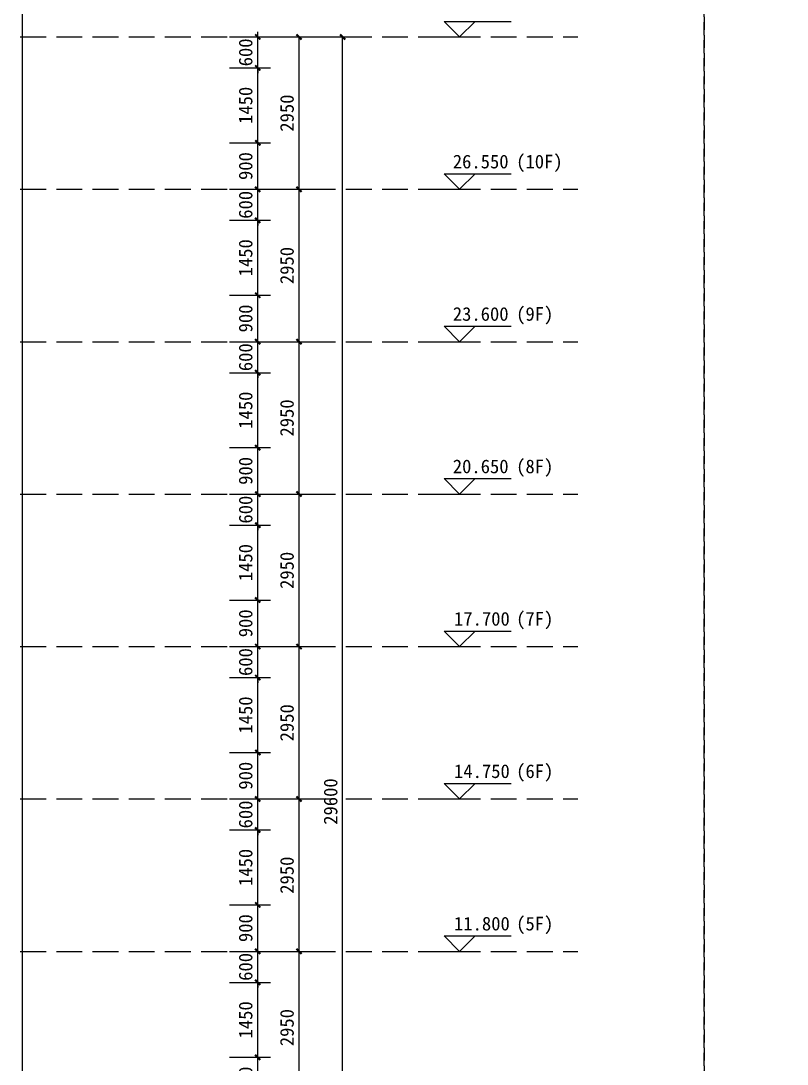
# Model space of a CAD drawing. Extents: x 646072 to 1012572, y -46617 to 16093.
# Drawn here: x 860642 to 875464, y -25934 to -5742 of the extents above; entities that cross this region are included whole.
import ezdxf

# ---------------------------------------------------------------- set-up
doc = ezdxf.new("R2010")
doc.units = 0
doc.header["$LTSCALE"] = 1000
doc.header["$MEASUREMENT"] = 0
for name, pattern in [('3#楼-HZS$0$3#楼-HZS$0$__DASH', [0.35, 0.25, -0.1]), ('3#楼-HZS$0$DOTE', [2.42, 2, -0.2, 0.02, -0.2]), ('DASH', [0.35, 0.25, -0.1])]:
    doc.linetypes.add(name, pattern=pattern)
doc.layers.get('Defpoints').update_dxf_attribs({"color": 4, "linetype": 'DASH'})
for name, color, linetype in [('3#楼-HZS$0$3#楼-HZS$0$DIM_ELEV', 3, 'Continuous'), ('3#楼-HZS$0$3#楼-HZS$0$DOTE', 1, '3#楼-HZS$0$DOTE'), ('3#楼-HZS$0$3#楼-HZS$0$PUB_DIM', 3, 'Continuous'), ('3#楼-HZS$0$3#楼-HZS$0$PUB_TEXT', 7, 'Continuous')]:
    doc.layers.add(name, color=color, linetype=linetype)
doc.styles.add('3#楼-HZS$0$3#楼-HZS$0$_TCH_DIM', font='')
doc.styles.add('3#楼-HZS$0$3#楼-HZS$0$_TCH_DIM_T3', font='')
doc.styles.get('3#楼-HZS$0$3#楼-HZS$0$_TCH_DIM').set_extended_font_data('SimSun')
doc.styles.get('3#楼-HZS$0$3#楼-HZS$0$_TCH_DIM_T3').set_extended_font_data('SimSun')
doc.dimstyles.new('3#楼-HZS$0$3#楼-HZS$0$_TCH_ARCH&&100', dxfattribs={"dimtxt": 264.345992, "dimasz": 100, "dimexe": 250, "dimexo": 300, "dimgap": 100, "dimtad": 1, "dimdec": 0, "dimzin": 0, "dimdsep": 46, "dimtxsty": '3#楼-HZS$0$3#楼-HZS$0$_TCH_DIM_T3', "dimblk": '3#楼-HZS$0$3#楼-HZS$0$_ArchTick', "dimcen": 0.09, "dimclrt": 7, "dimazin": 2, "dimtfac": 1, "dimtdec": 0, "dimtix": 1, "dimtmove": 2, "dimatfit": 3, "dimfxl": 100, "dimtolj": 1, "dimtzin": 0, "dimarcsym": 0})

# ---------------------------------------------------------------- blocks, each defined once
blk = doc.blocks.new('3#楼-HZS$0$3#楼-HZS$0$_ArchTick')
at = {"color": 0, "linetype": 'ByBlock', "const_width": 0.4}
blk.add_lwpolyline([(-0.5, -0.5), (0.5, 0.5)], dxfattribs=at)
blk = doc.blocks.new('*D591')
at = {"layer": '3#楼-HZS$0$3#楼-HZS$0$PUB_DIM', "color": 0, "lineweight": -2, "transparency": 16777216}
for p, q in [((865479, -6052), (866272, -6052)), ((866022, -9002), (866022, -6052)), ((865479, -9002), (866272, -9002))]:
    blk.add_line(p, q, dxfattribs=at)
at = {"layer": 'Defpoints', "color": 0, "transparency": 16777216}
for p in [(865179, -6052), (866022, -6052), (865179, -9002)]:
    blk.add_point(p, dxfattribs=at)
at = {"layer": '3#楼-HZS$0$3#楼-HZS$0$PUB_DIM', "color": 0, "lineweight": -2, "transparency": 16777216, "xscale": 100, "yscale": 100, "zscale": 100}
for p, rotation in [((866022, -6052), 90), ((866022, -9002), 270)]:
    blk.add_blockref('3#楼-HZS$0$3#楼-HZS$0$_ArchTick', p, dxfattribs=dict(at, rotation=rotation))
at = {"layer": '3#楼-HZS$0$3#楼-HZS$0$PUB_DIM', "color": 7, "transparency": 16777216, "insert": (865790, -7527), "char_height": 264.3, "attachment_point": 5, "rotation": 90, "style": '3#楼-HZS$0$3#楼-HZS$0$_TCH_DIM_T3'}
blk.add_mtext('\\A1;2950', dxfattribs=at)
blk = doc.blocks.new('*D592')
at = {"layer": '3#楼-HZS$0$3#楼-HZS$0$PUB_DIM', "color": 0, "lineweight": -2, "transparency": 16777216}
for p, q in [((865479, -9002), (866272, -9002)), ((866022, -11952), (866022, -9002)), ((865479, -11952), (866272, -11952))]:
    blk.add_line(p, q, dxfattribs=at)
at = {"layer": 'Defpoints', "color": 0, "transparency": 16777216}
for p in [(865179, -9002), (866022, -9002), (865179, -11952)]:
    blk.add_point(p, dxfattribs=at)
at = {"layer": '3#楼-HZS$0$3#楼-HZS$0$PUB_DIM', "color": 0, "lineweight": -2, "transparency": 16777216, "xscale": 100, "yscale": 100, "zscale": 100}
for p, rotation in [((866022, -9002), 90), ((866022, -11952), 270)]:
    blk.add_blockref('3#楼-HZS$0$3#楼-HZS$0$_ArchTick', p, dxfattribs=dict(at, rotation=rotation))
at = {"layer": '3#楼-HZS$0$3#楼-HZS$0$PUB_DIM', "color": 7, "transparency": 16777216, "insert": (865790, -10477), "char_height": 264.3, "attachment_point": 5, "rotation": 90, "style": '3#楼-HZS$0$3#楼-HZS$0$_TCH_DIM_T3'}
blk.add_mtext('\\A1;2950', dxfattribs=at)
blk = doc.blocks.new('*D593')
at = {"layer": '3#楼-HZS$0$3#楼-HZS$0$PUB_DIM', "color": 0, "lineweight": -2, "transparency": 16777216}
for p, q in [((865479, -11952), (866272, -11952)), ((866022, -14902), (866022, -11952)), ((865479, -14902), (866272, -14902))]:
    blk.add_line(p, q, dxfattribs=at)
at = {"layer": 'Defpoints', "color": 0, "transparency": 16777216}
for p in [(865179, -11952), (866022, -11952), (865179, -14902)]:
    blk.add_point(p, dxfattribs=at)
at = {"layer": '3#楼-HZS$0$3#楼-HZS$0$PUB_DIM', "color": 0, "lineweight": -2, "transparency": 16777216, "xscale": 100, "yscale": 100, "zscale": 100}
for p, rotation in [((866022, -11952), 90), ((866022, -14902), 270)]:
    blk.add_blockref('3#楼-HZS$0$3#楼-HZS$0$_ArchTick', p, dxfattribs=dict(at, rotation=rotation))
at = {"layer": '3#楼-HZS$0$3#楼-HZS$0$PUB_DIM', "color": 7, "transparency": 16777216, "insert": (865790, -13427), "char_height": 264.3, "attachment_point": 5, "rotation": 90, "style": '3#楼-HZS$0$3#楼-HZS$0$_TCH_DIM_T3'}
blk.add_mtext('\\A1;2950', dxfattribs=at)
blk = doc.blocks.new('*D594')
at = {"layer": '3#楼-HZS$0$3#楼-HZS$0$PUB_DIM', "color": 0, "lineweight": -2, "transparency": 16777216}
for p, q in [((865479, -14902), (866272, -14902)), ((866022, -17852), (866022, -14902)), ((865479, -17852), (866272, -17852))]:
    blk.add_line(p, q, dxfattribs=at)
at = {"layer": 'Defpoints', "color": 0, "transparency": 16777216}
for p in [(865179, -14902), (866022, -14902), (865179, -17852)]:
    blk.add_point(p, dxfattribs=at)
at = {"layer": '3#楼-HZS$0$3#楼-HZS$0$PUB_DIM', "color": 0, "lineweight": -2, "transparency": 16777216, "xscale": 100, "yscale": 100, "zscale": 100}
for p, rotation in [((866022, -14902), 90), ((866022, -17852), 270)]:
    blk.add_blockref('3#楼-HZS$0$3#楼-HZS$0$_ArchTick', p, dxfattribs=dict(at, rotation=rotation))
at = {"layer": '3#楼-HZS$0$3#楼-HZS$0$PUB_DIM', "color": 7, "transparency": 16777216, "insert": (865790, -16377), "char_height": 264.3, "attachment_point": 5, "rotation": 90, "style": '3#楼-HZS$0$3#楼-HZS$0$_TCH_DIM_T3'}
blk.add_mtext('\\A1;2950', dxfattribs=at)
blk = doc.blocks.new('*D595')
at = {"layer": '3#楼-HZS$0$3#楼-HZS$0$PUB_DIM', "color": 0, "lineweight": -2, "transparency": 16777216}
for p, q in [((865479, -17852), (866272, -17852)), ((866022, -20802), (866022, -17852)), ((865479, -20802), (866272, -20802))]:
    blk.add_line(p, q, dxfattribs=at)
at = {"layer": 'Defpoints', "color": 0, "transparency": 16777216}
for p in [(865179, -17852), (866022, -17852), (865179, -20802)]:
    blk.add_point(p, dxfattribs=at)
at = {"layer": '3#楼-HZS$0$3#楼-HZS$0$PUB_DIM', "color": 0, "lineweight": -2, "transparency": 16777216, "xscale": 100, "yscale": 100, "zscale": 100}
for p, rotation in [((866022, -17852), 90), ((866022, -20802), 270)]:
    blk.add_blockref('3#楼-HZS$0$3#楼-HZS$0$_ArchTick', p, dxfattribs=dict(at, rotation=rotation))
at = {"layer": '3#楼-HZS$0$3#楼-HZS$0$PUB_DIM', "color": 7, "transparency": 16777216, "insert": (865790, -19327), "char_height": 264.3, "attachment_point": 5, "rotation": 90, "style": '3#楼-HZS$0$3#楼-HZS$0$_TCH_DIM_T3'}
blk.add_mtext('\\A1;2950', dxfattribs=at)
blk = doc.blocks.new('*D596')
at = {"layer": '3#楼-HZS$0$3#楼-HZS$0$PUB_DIM', "color": 0, "lineweight": -2, "transparency": 16777216}
for p, q in [((865479, -20802), (866272, -20802)), ((866022, -23752), (866022, -20802)), ((865479, -23752), (866272, -23752))]:
    blk.add_line(p, q, dxfattribs=at)
at = {"layer": 'Defpoints', "color": 0, "transparency": 16777216}
for p in [(865179, -20802), (866022, -20802), (865179, -23752)]:
    blk.add_point(p, dxfattribs=at)
at = {"layer": '3#楼-HZS$0$3#楼-HZS$0$PUB_DIM', "color": 0, "lineweight": -2, "transparency": 16777216, "xscale": 100, "yscale": 100, "zscale": 100}
for p, rotation in [((866022, -20802), 90), ((866022, -23752), 270)]:
    blk.add_blockref('3#楼-HZS$0$3#楼-HZS$0$_ArchTick', p, dxfattribs=dict(at, rotation=rotation))
at = {"layer": '3#楼-HZS$0$3#楼-HZS$0$PUB_DIM', "color": 7, "transparency": 16777216, "insert": (865790, -22277), "char_height": 264.3, "attachment_point": 5, "rotation": 90, "style": '3#楼-HZS$0$3#楼-HZS$0$_TCH_DIM_T3'}
blk.add_mtext('\\A1;2950', dxfattribs=at)
blk = doc.blocks.new('*D597')
at = {"layer": '3#楼-HZS$0$3#楼-HZS$0$PUB_DIM', "color": 0, "lineweight": -2, "transparency": 16777216}
for p, q in [((865479, -23752), (866272, -23752)), ((866022, -26702), (866022, -23752)), ((865479, -26702), (866272, -26702))]:
    blk.add_line(p, q, dxfattribs=at)
at = {"layer": 'Defpoints', "color": 0, "transparency": 16777216}
for p in [(865179, -23752), (866022, -23752), (865179, -26702)]:
    blk.add_point(p, dxfattribs=at)
at = {"layer": '3#楼-HZS$0$3#楼-HZS$0$PUB_DIM', "color": 0, "lineweight": -2, "transparency": 16777216, "xscale": 100, "yscale": 100, "zscale": 100}
for p, rotation in [((866022, -23752), 90), ((866022, -26702), 270)]:
    blk.add_blockref('3#楼-HZS$0$3#楼-HZS$0$_ArchTick', p, dxfattribs=dict(at, rotation=rotation))
at = {"layer": '3#楼-HZS$0$3#楼-HZS$0$PUB_DIM', "color": 7, "transparency": 16777216, "insert": (865790, -25227), "char_height": 264.3, "attachment_point": 5, "rotation": 90, "style": '3#楼-HZS$0$3#楼-HZS$0$_TCH_DIM_T3'}
blk.add_mtext('\\A1;2950', dxfattribs=at)
blk = doc.blocks.new('*D603')
at = {"layer": '3#楼-HZS$0$3#楼-HZS$0$PUB_DIM', "color": 0, "lineweight": -2, "transparency": 16777216}
for p, q in [((866322, -6052), (867116, -6052)), ((866866, -35652), (866866, -6052)), ((866322, -35652), (867116, -35652))]:
    blk.add_line(p, q, dxfattribs=at)
at = {"layer": 'Defpoints', "color": 0, "transparency": 16777216}
for p in [(866022, -6052), (866866, -6052), (866022, -35652)]:
    blk.add_point(p, dxfattribs=at)
at = {"layer": '3#楼-HZS$0$3#楼-HZS$0$PUB_DIM', "color": 0, "lineweight": -2, "transparency": 16777216, "xscale": 100, "yscale": 100, "zscale": 100}
for p, rotation in [((866866, -6052), 90), ((866866, -35652), 270)]:
    blk.add_blockref('3#楼-HZS$0$3#楼-HZS$0$_ArchTick', p, dxfattribs=dict(at, rotation=rotation))
at = {"layer": '3#楼-HZS$0$3#楼-HZS$0$PUB_DIM', "color": 7, "transparency": 16777216, "insert": (866634, -20852), "char_height": 264.3, "attachment_point": 5, "rotation": 90, "style": '3#楼-HZS$0$3#楼-HZS$0$_TCH_DIM_T3'}
blk.add_mtext('\\A1;29600', dxfattribs=at)
blk = doc.blocks.new('*D646')
at = {"layer": '3#楼-HZS$0$3#楼-HZS$0$PUB_DIM', "color": 0, "lineweight": -2, "transparency": 16777216}
for p, q in [((864679, -6052), (865473, -6052)), ((865223, -6052), (865223, -5952)), ((865223, -6652), (865223, -6052)), ((864679, -6652), (865473, -6652)), ((865223, -6652), (865223, -6752))]:
    blk.add_line(p, q, dxfattribs=at)
at = {"layer": 'Defpoints', "color": 0, "transparency": 16777216}
for p in [(864379, -6052), (865223, -6052), (864379, -6652)]:
    blk.add_point(p, dxfattribs=at)
at = {"layer": '3#楼-HZS$0$3#楼-HZS$0$PUB_DIM', "color": 0, "lineweight": -2, "transparency": 16777216, "xscale": 100, "yscale": 100, "zscale": 100}
for p, rotation in [((865223, -6052), 270), ((865223, -6652), 90)]:
    blk.add_blockref('3#楼-HZS$0$3#楼-HZS$0$_ArchTick', p, dxfattribs=dict(at, rotation=rotation))
at = {"layer": '3#楼-HZS$0$3#楼-HZS$0$PUB_DIM', "color": 7, "transparency": 16777216, "insert": (864990, -6352), "char_height": 264.3, "attachment_point": 5, "rotation": 90, "style": '3#楼-HZS$0$3#楼-HZS$0$_TCH_DIM_T3'}
blk.add_mtext('\\A1;600', dxfattribs=at)
blk = doc.blocks.new('*D647')
at = {"layer": '3#楼-HZS$0$3#楼-HZS$0$PUB_DIM', "color": 0, "lineweight": -2, "transparency": 16777216}
for p, q in [((864679, -6652), (865473, -6652)), ((865223, -8102), (865223, -6652)), ((864679, -8102), (865473, -8102))]:
    blk.add_line(p, q, dxfattribs=at)
at = {"layer": 'Defpoints', "color": 0, "transparency": 16777216}
for p in [(864379, -6652), (865223, -6652), (864379, -8102)]:
    blk.add_point(p, dxfattribs=at)
at = {"layer": '3#楼-HZS$0$3#楼-HZS$0$PUB_DIM', "color": 0, "lineweight": -2, "transparency": 16777216, "xscale": 100, "yscale": 100, "zscale": 100}
for p, rotation in [((865223, -6652), 90), ((865223, -8102), 270)]:
    blk.add_blockref('3#楼-HZS$0$3#楼-HZS$0$_ArchTick', p, dxfattribs=dict(at, rotation=rotation))
at = {"layer": '3#楼-HZS$0$3#楼-HZS$0$PUB_DIM', "color": 7, "transparency": 16777216, "insert": (864990, -7377), "char_height": 264.3, "attachment_point": 5, "rotation": 90, "style": '3#楼-HZS$0$3#楼-HZS$0$_TCH_DIM_T3'}
blk.add_mtext('\\A1;1450', dxfattribs=at)
blk = doc.blocks.new('*D648')
at = {"layer": '3#楼-HZS$0$3#楼-HZS$0$PUB_DIM', "color": 0, "lineweight": -2, "transparency": 16777216}
for p, q in [((864679, -8102), (865473, -8102)), ((865223, -9002), (865223, -8102)), ((864679, -9002), (865473, -9002))]:
    blk.add_line(p, q, dxfattribs=at)
at = {"layer": 'Defpoints', "color": 0, "transparency": 16777216}
for p in [(864379, -8102), (865223, -8102), (864379, -9002)]:
    blk.add_point(p, dxfattribs=at)
at = {"layer": '3#楼-HZS$0$3#楼-HZS$0$PUB_DIM', "color": 0, "lineweight": -2, "transparency": 16777216, "xscale": 100, "yscale": 100, "zscale": 100}
for p, rotation in [((865223, -8102), 90), ((865223, -9002), 270)]:
    blk.add_blockref('3#楼-HZS$0$3#楼-HZS$0$_ArchTick', p, dxfattribs=dict(at, rotation=rotation))
at = {"layer": '3#楼-HZS$0$3#楼-HZS$0$PUB_DIM', "color": 7, "transparency": 16777216, "insert": (864990, -8552), "char_height": 264.3, "attachment_point": 5, "rotation": 90, "style": '3#楼-HZS$0$3#楼-HZS$0$_TCH_DIM_T3'}
blk.add_mtext('\\A1;900', dxfattribs=at)
blk = doc.blocks.new('*D649')
at = {"layer": '3#楼-HZS$0$3#楼-HZS$0$PUB_DIM', "color": 0, "lineweight": -2, "transparency": 16777216}
for p, q in [((864679, -9002), (865473, -9002)), ((865223, -9002), (865223, -8902)), ((865223, -9602), (865223, -9002)), ((864679, -9602), (865473, -9602)), ((865223, -9602), (865223, -9702))]:
    blk.add_line(p, q, dxfattribs=at)
at = {"layer": 'Defpoints', "color": 0, "transparency": 16777216}
for p in [(864379, -9002), (865223, -9002), (864379, -9602)]:
    blk.add_point(p, dxfattribs=at)
at = {"layer": '3#楼-HZS$0$3#楼-HZS$0$PUB_DIM', "color": 0, "lineweight": -2, "transparency": 16777216, "xscale": 100, "yscale": 100, "zscale": 100}
for p, rotation in [((865223, -9002), 270), ((865223, -9602), 90)]:
    blk.add_blockref('3#楼-HZS$0$3#楼-HZS$0$_ArchTick', p, dxfattribs=dict(at, rotation=rotation))
at = {"layer": '3#楼-HZS$0$3#楼-HZS$0$PUB_DIM', "color": 7, "transparency": 16777216, "insert": (864990, -9302), "char_height": 264.3, "attachment_point": 5, "rotation": 90, "style": '3#楼-HZS$0$3#楼-HZS$0$_TCH_DIM_T3'}
blk.add_mtext('\\A1;600', dxfattribs=at)
blk = doc.blocks.new('*D650')
at = {"layer": '3#楼-HZS$0$3#楼-HZS$0$PUB_DIM', "color": 0, "lineweight": -2, "transparency": 16777216}
for p, q in [((864679, -9602), (865473, -9602)), ((865223, -11052), (865223, -9602)), ((864679, -11052), (865473, -11052))]:
    blk.add_line(p, q, dxfattribs=at)
at = {"layer": 'Defpoints', "color": 0, "transparency": 16777216}
for p in [(864379, -9602), (865223, -9602), (864379, -11052)]:
    blk.add_point(p, dxfattribs=at)
at = {"layer": '3#楼-HZS$0$3#楼-HZS$0$PUB_DIM', "color": 0, "lineweight": -2, "transparency": 16777216, "xscale": 100, "yscale": 100, "zscale": 100}
for p, rotation in [((865223, -9602), 90), ((865223, -11052), 270)]:
    blk.add_blockref('3#楼-HZS$0$3#楼-HZS$0$_ArchTick', p, dxfattribs=dict(at, rotation=rotation))
at = {"layer": '3#楼-HZS$0$3#楼-HZS$0$PUB_DIM', "color": 7, "transparency": 16777216, "insert": (864990, -10327), "char_height": 264.3, "attachment_point": 5, "rotation": 90, "style": '3#楼-HZS$0$3#楼-HZS$0$_TCH_DIM_T3'}
blk.add_mtext('\\A1;1450', dxfattribs=at)
blk = doc.blocks.new('*D651')
at = {"layer": '3#楼-HZS$0$3#楼-HZS$0$PUB_DIM', "color": 0, "lineweight": -2, "transparency": 16777216}
for p, q in [((864679, -11052), (865473, -11052)), ((865223, -11952), (865223, -11052)), ((864679, -11952), (865473, -11952))]:
    blk.add_line(p, q, dxfattribs=at)
at = {"layer": 'Defpoints', "color": 0, "transparency": 16777216}
for p in [(864379, -11052), (865223, -11052), (864379, -11952)]:
    blk.add_point(p, dxfattribs=at)
at = {"layer": '3#楼-HZS$0$3#楼-HZS$0$PUB_DIM', "color": 0, "lineweight": -2, "transparency": 16777216, "xscale": 100, "yscale": 100, "zscale": 100}
for p, rotation in [((865223, -11052), 90), ((865223, -11952), 270)]:
    blk.add_blockref('3#楼-HZS$0$3#楼-HZS$0$_ArchTick', p, dxfattribs=dict(at, rotation=rotation))
at = {"layer": '3#楼-HZS$0$3#楼-HZS$0$PUB_DIM', "color": 7, "transparency": 16777216, "insert": (864990, -11502), "char_height": 264.3, "attachment_point": 5, "rotation": 90, "style": '3#楼-HZS$0$3#楼-HZS$0$_TCH_DIM_T3'}
blk.add_mtext('\\A1;900', dxfattribs=at)
blk = doc.blocks.new('*D652')
at = {"layer": '3#楼-HZS$0$3#楼-HZS$0$PUB_DIM', "color": 0, "lineweight": -2, "transparency": 16777216}
for p, q in [((865223, -11952), (865223, -11852)), ((864679, -11952), (865473, -11952)), ((865223, -12552), (865223, -11952)), ((864679, -12552), (865473, -12552)), ((865223, -12552), (865223, -12652))]:
    blk.add_line(p, q, dxfattribs=at)
at = {"layer": 'Defpoints', "color": 0, "transparency": 16777216}
for p in [(864379, -11952), (865223, -11952), (864379, -12552)]:
    blk.add_point(p, dxfattribs=at)
at = {"layer": '3#楼-HZS$0$3#楼-HZS$0$PUB_DIM', "color": 0, "lineweight": -2, "transparency": 16777216, "xscale": 100, "yscale": 100, "zscale": 100}
for p, rotation in [((865223, -11952), 270), ((865223, -12552), 90)]:
    blk.add_blockref('3#楼-HZS$0$3#楼-HZS$0$_ArchTick', p, dxfattribs=dict(at, rotation=rotation))
at = {"layer": '3#楼-HZS$0$3#楼-HZS$0$PUB_DIM', "color": 7, "transparency": 16777216, "insert": (864990, -12252), "char_height": 264.3, "attachment_point": 5, "rotation": 90, "style": '3#楼-HZS$0$3#楼-HZS$0$_TCH_DIM_T3'}
blk.add_mtext('\\A1;600', dxfattribs=at)
blk = doc.blocks.new('*D653')
at = {"layer": '3#楼-HZS$0$3#楼-HZS$0$PUB_DIM', "color": 0, "lineweight": -2, "transparency": 16777216}
for p, q in [((864679, -12552), (865473, -12552)), ((865223, -14002), (865223, -12552)), ((864679, -14002), (865473, -14002))]:
    blk.add_line(p, q, dxfattribs=at)
at = {"layer": 'Defpoints', "color": 0, "transparency": 16777216}
for p in [(864379, -12552), (865223, -12552), (864379, -14002)]:
    blk.add_point(p, dxfattribs=at)
at = {"layer": '3#楼-HZS$0$3#楼-HZS$0$PUB_DIM', "color": 0, "lineweight": -2, "transparency": 16777216, "xscale": 100, "yscale": 100, "zscale": 100}
for p, rotation in [((865223, -12552), 90), ((865223, -14002), 270)]:
    blk.add_blockref('3#楼-HZS$0$3#楼-HZS$0$_ArchTick', p, dxfattribs=dict(at, rotation=rotation))
at = {"layer": '3#楼-HZS$0$3#楼-HZS$0$PUB_DIM', "color": 7, "transparency": 16777216, "insert": (864990, -13277), "char_height": 264.3, "attachment_point": 5, "rotation": 90, "style": '3#楼-HZS$0$3#楼-HZS$0$_TCH_DIM_T3'}
blk.add_mtext('\\A1;1450', dxfattribs=at)
blk = doc.blocks.new('*D654')
at = {"layer": '3#楼-HZS$0$3#楼-HZS$0$PUB_DIM', "color": 0, "lineweight": -2, "transparency": 16777216}
for p, q in [((864679, -14002), (865473, -14002)), ((865223, -14902), (865223, -14002)), ((864679, -14902), (865473, -14902))]:
    blk.add_line(p, q, dxfattribs=at)
at = {"layer": 'Defpoints', "color": 0, "transparency": 16777216}
for p in [(864379, -14002), (865223, -14002), (864379, -14902)]:
    blk.add_point(p, dxfattribs=at)
at = {"layer": '3#楼-HZS$0$3#楼-HZS$0$PUB_DIM', "color": 0, "lineweight": -2, "transparency": 16777216, "xscale": 100, "yscale": 100, "zscale": 100}
for p, rotation in [((865223, -14002), 90), ((865223, -14902), 270)]:
    blk.add_blockref('3#楼-HZS$0$3#楼-HZS$0$_ArchTick', p, dxfattribs=dict(at, rotation=rotation))
at = {"layer": '3#楼-HZS$0$3#楼-HZS$0$PUB_DIM', "color": 7, "transparency": 16777216, "insert": (864990, -14452), "char_height": 264.3, "attachment_point": 5, "rotation": 90, "style": '3#楼-HZS$0$3#楼-HZS$0$_TCH_DIM_T3'}
blk.add_mtext('\\A1;900', dxfattribs=at)
blk = doc.blocks.new('*D741')
at = {"layer": '3#楼-HZS$0$3#楼-HZS$0$PUB_DIM', "color": 0, "lineweight": -2, "transparency": 16777216}
for p, q in [((864679, -14902), (865473, -14902)), ((865223, -14902), (865223, -14802)), ((865223, -15502), (865223, -14902)), ((864679, -15502), (865473, -15502)), ((865223, -15502), (865223, -15602))]:
    blk.add_line(p, q, dxfattribs=at)
at = {"layer": 'Defpoints', "color": 0, "transparency": 16777216}
for p in [(864379, -14902), (865223, -14902), (864379, -15502)]:
    blk.add_point(p, dxfattribs=at)
at = {"layer": '3#楼-HZS$0$3#楼-HZS$0$PUB_DIM', "color": 0, "lineweight": -2, "transparency": 16777216, "xscale": 100, "yscale": 100, "zscale": 100}
for p, rotation in [((865223, -14902), 270), ((865223, -15502), 90)]:
    blk.add_blockref('3#楼-HZS$0$3#楼-HZS$0$_ArchTick', p, dxfattribs=dict(at, rotation=rotation))
at = {"layer": '3#楼-HZS$0$3#楼-HZS$0$PUB_DIM', "color": 7, "transparency": 16777216, "insert": (864990, -15202), "char_height": 264.3, "attachment_point": 5, "rotation": 90, "style": '3#楼-HZS$0$3#楼-HZS$0$_TCH_DIM_T3'}
blk.add_mtext('\\A1;600', dxfattribs=at)
blk = doc.blocks.new('*D742')
at = {"layer": '3#楼-HZS$0$3#楼-HZS$0$PUB_DIM', "color": 0, "lineweight": -2, "transparency": 16777216}
for p, q in [((864679, -15502), (865473, -15502)), ((865223, -16952), (865223, -15502)), ((864679, -16952), (865473, -16952))]:
    blk.add_line(p, q, dxfattribs=at)
at = {"layer": 'Defpoints', "color": 0, "transparency": 16777216}
for p in [(864379, -15502), (865223, -15502), (864379, -16952)]:
    blk.add_point(p, dxfattribs=at)
at = {"layer": '3#楼-HZS$0$3#楼-HZS$0$PUB_DIM', "color": 0, "lineweight": -2, "transparency": 16777216, "xscale": 100, "yscale": 100, "zscale": 100}
for p, rotation in [((865223, -15502), 90), ((865223, -16952), 270)]:
    blk.add_blockref('3#楼-HZS$0$3#楼-HZS$0$_ArchTick', p, dxfattribs=dict(at, rotation=rotation))
at = {"layer": '3#楼-HZS$0$3#楼-HZS$0$PUB_DIM', "color": 7, "transparency": 16777216, "insert": (864990, -16227), "char_height": 264.3, "attachment_point": 5, "rotation": 90, "style": '3#楼-HZS$0$3#楼-HZS$0$_TCH_DIM_T3'}
blk.add_mtext('\\A1;1450', dxfattribs=at)
blk = doc.blocks.new('*D743')
at = {"layer": '3#楼-HZS$0$3#楼-HZS$0$PUB_DIM', "color": 0, "lineweight": -2, "transparency": 16777216}
for p, q in [((864679, -16952), (865473, -16952)), ((865223, -17852), (865223, -16952)), ((864679, -17852), (865473, -17852))]:
    blk.add_line(p, q, dxfattribs=at)
at = {"layer": 'Defpoints', "color": 0, "transparency": 16777216}
for p in [(864379, -16952), (865223, -16952), (864379, -17852)]:
    blk.add_point(p, dxfattribs=at)
at = {"layer": '3#楼-HZS$0$3#楼-HZS$0$PUB_DIM', "color": 0, "lineweight": -2, "transparency": 16777216, "xscale": 100, "yscale": 100, "zscale": 100}
for p, rotation in [((865223, -16952), 90), ((865223, -17852), 270)]:
    blk.add_blockref('3#楼-HZS$0$3#楼-HZS$0$_ArchTick', p, dxfattribs=dict(at, rotation=rotation))
at = {"layer": '3#楼-HZS$0$3#楼-HZS$0$PUB_DIM', "color": 7, "transparency": 16777216, "insert": (864990, -17402), "char_height": 264.3, "attachment_point": 5, "rotation": 90, "style": '3#楼-HZS$0$3#楼-HZS$0$_TCH_DIM_T3'}
blk.add_mtext('\\A1;900', dxfattribs=at)
blk = doc.blocks.new('*D744')
at = {"layer": '3#楼-HZS$0$3#楼-HZS$0$PUB_DIM', "color": 0, "lineweight": -2, "transparency": 16777216}
for p, q in [((865223, -17852), (865223, -17752)), ((864679, -17852), (865473, -17852)), ((865223, -18452), (865223, -17852)), ((864679, -18452), (865473, -18452)), ((865223, -18452), (865223, -18552))]:
    blk.add_line(p, q, dxfattribs=at)
at = {"layer": 'Defpoints', "color": 0, "transparency": 16777216}
for p in [(864379, -17852), (865223, -17852), (864379, -18452)]:
    blk.add_point(p, dxfattribs=at)
at = {"layer": '3#楼-HZS$0$3#楼-HZS$0$PUB_DIM', "color": 0, "lineweight": -2, "transparency": 16777216, "xscale": 100, "yscale": 100, "zscale": 100}
for p, rotation in [((865223, -17852), 270), ((865223, -18452), 90)]:
    blk.add_blockref('3#楼-HZS$0$3#楼-HZS$0$_ArchTick', p, dxfattribs=dict(at, rotation=rotation))
at = {"layer": '3#楼-HZS$0$3#楼-HZS$0$PUB_DIM', "color": 7, "transparency": 16777216, "insert": (864990, -18152), "char_height": 264.3, "attachment_point": 5, "rotation": 90, "style": '3#楼-HZS$0$3#楼-HZS$0$_TCH_DIM_T3'}
blk.add_mtext('\\A1;600', dxfattribs=at)
blk = doc.blocks.new('*D745')
at = {"layer": '3#楼-HZS$0$3#楼-HZS$0$PUB_DIM', "color": 0, "lineweight": -2, "transparency": 16777216}
for p, q in [((864679, -18452), (865473, -18452)), ((865223, -19902), (865223, -18452)), ((864679, -19902), (865473, -19902))]:
    blk.add_line(p, q, dxfattribs=at)
at = {"layer": 'Defpoints', "color": 0, "transparency": 16777216}
for p in [(864379, -18452), (865223, -18452), (864379, -19902)]:
    blk.add_point(p, dxfattribs=at)
at = {"layer": '3#楼-HZS$0$3#楼-HZS$0$PUB_DIM', "color": 0, "lineweight": -2, "transparency": 16777216, "xscale": 100, "yscale": 100, "zscale": 100}
for p, rotation in [((865223, -18452), 90), ((865223, -19902), 270)]:
    blk.add_blockref('3#楼-HZS$0$3#楼-HZS$0$_ArchTick', p, dxfattribs=dict(at, rotation=rotation))
at = {"layer": '3#楼-HZS$0$3#楼-HZS$0$PUB_DIM', "color": 7, "transparency": 16777216, "insert": (864990, -19177), "char_height": 264.3, "attachment_point": 5, "rotation": 90, "style": '3#楼-HZS$0$3#楼-HZS$0$_TCH_DIM_T3'}
blk.add_mtext('\\A1;1450', dxfattribs=at)
blk = doc.blocks.new('*D746')
at = {"layer": '3#楼-HZS$0$3#楼-HZS$0$PUB_DIM', "color": 0, "lineweight": -2, "transparency": 16777216}
for p, q in [((864679, -19902), (865473, -19902)), ((865223, -20802), (865223, -19902)), ((864679, -20802), (865473, -20802))]:
    blk.add_line(p, q, dxfattribs=at)
at = {"layer": 'Defpoints', "color": 0, "transparency": 16777216}
for p in [(864379, -19902), (865223, -19902), (864379, -20802)]:
    blk.add_point(p, dxfattribs=at)
at = {"layer": '3#楼-HZS$0$3#楼-HZS$0$PUB_DIM', "color": 0, "lineweight": -2, "transparency": 16777216, "xscale": 100, "yscale": 100, "zscale": 100}
for p, rotation in [((865223, -19902), 90), ((865223, -20802), 270)]:
    blk.add_blockref('3#楼-HZS$0$3#楼-HZS$0$_ArchTick', p, dxfattribs=dict(at, rotation=rotation))
at = {"layer": '3#楼-HZS$0$3#楼-HZS$0$PUB_DIM', "color": 7, "transparency": 16777216, "insert": (864990, -20352), "char_height": 264.3, "attachment_point": 5, "rotation": 90, "style": '3#楼-HZS$0$3#楼-HZS$0$_TCH_DIM_T3'}
blk.add_mtext('\\A1;900', dxfattribs=at)
blk = doc.blocks.new('*D747')
at = {"layer": '3#楼-HZS$0$3#楼-HZS$0$PUB_DIM', "color": 0, "lineweight": -2, "transparency": 16777216}
for p, q in [((865223, -20802), (865223, -20702)), ((864679, -20802), (865473, -20802)), ((865223, -21402), (865223, -20802)), ((864679, -21402), (865473, -21402)), ((865223, -21402), (865223, -21502))]:
    blk.add_line(p, q, dxfattribs=at)
at = {"layer": 'Defpoints', "color": 0, "transparency": 16777216}
for p in [(864379, -20802), (865223, -20802), (864379, -21402)]:
    blk.add_point(p, dxfattribs=at)
at = {"layer": '3#楼-HZS$0$3#楼-HZS$0$PUB_DIM', "color": 0, "lineweight": -2, "transparency": 16777216, "xscale": 100, "yscale": 100, "zscale": 100}
for p, rotation in [((865223, -20802), 270), ((865223, -21402), 90)]:
    blk.add_blockref('3#楼-HZS$0$3#楼-HZS$0$_ArchTick', p, dxfattribs=dict(at, rotation=rotation))
at = {"layer": '3#楼-HZS$0$3#楼-HZS$0$PUB_DIM', "color": 7, "transparency": 16777216, "insert": (864990, -21102), "char_height": 264.3, "attachment_point": 5, "rotation": 90, "style": '3#楼-HZS$0$3#楼-HZS$0$_TCH_DIM_T3'}
blk.add_mtext('\\A1;600', dxfattribs=at)
blk = doc.blocks.new('*D748')
at = {"layer": '3#楼-HZS$0$3#楼-HZS$0$PUB_DIM', "color": 0, "lineweight": -2, "transparency": 16777216}
for p, q in [((864679, -21402), (865473, -21402)), ((865223, -22852), (865223, -21402)), ((864679, -22852), (865473, -22852))]:
    blk.add_line(p, q, dxfattribs=at)
at = {"layer": 'Defpoints', "color": 0, "transparency": 16777216}
for p in [(864379, -21402), (865223, -21402), (864379, -22852)]:
    blk.add_point(p, dxfattribs=at)
at = {"layer": '3#楼-HZS$0$3#楼-HZS$0$PUB_DIM', "color": 0, "lineweight": -2, "transparency": 16777216, "xscale": 100, "yscale": 100, "zscale": 100}
for p, rotation in [((865223, -21402), 90), ((865223, -22852), 270)]:
    blk.add_blockref('3#楼-HZS$0$3#楼-HZS$0$_ArchTick', p, dxfattribs=dict(at, rotation=rotation))
at = {"layer": '3#楼-HZS$0$3#楼-HZS$0$PUB_DIM', "color": 7, "transparency": 16777216, "insert": (864990, -22127), "char_height": 264.3, "attachment_point": 5, "rotation": 90, "style": '3#楼-HZS$0$3#楼-HZS$0$_TCH_DIM_T3'}
blk.add_mtext('\\A1;1450', dxfattribs=at)
blk = doc.blocks.new('*D749')
at = {"layer": '3#楼-HZS$0$3#楼-HZS$0$PUB_DIM', "color": 0, "lineweight": -2, "transparency": 16777216}
for p, q in [((864679, -22852), (865473, -22852)), ((865223, -23752), (865223, -22852)), ((864679, -23752), (865473, -23752))]:
    blk.add_line(p, q, dxfattribs=at)
at = {"layer": 'Defpoints', "color": 0, "transparency": 16777216}
for p in [(864379, -22852), (865223, -22852), (864379, -23752)]:
    blk.add_point(p, dxfattribs=at)
at = {"layer": '3#楼-HZS$0$3#楼-HZS$0$PUB_DIM', "color": 0, "lineweight": -2, "transparency": 16777216, "xscale": 100, "yscale": 100, "zscale": 100}
for p, rotation in [((865223, -22852), 90), ((865223, -23752), 270)]:
    blk.add_blockref('3#楼-HZS$0$3#楼-HZS$0$_ArchTick', p, dxfattribs=dict(at, rotation=rotation))
at = {"layer": '3#楼-HZS$0$3#楼-HZS$0$PUB_DIM', "color": 7, "transparency": 16777216, "insert": (864990, -23302), "char_height": 264.3, "attachment_point": 5, "rotation": 90, "style": '3#楼-HZS$0$3#楼-HZS$0$_TCH_DIM_T3'}
blk.add_mtext('\\A1;900', dxfattribs=at)
blk = doc.blocks.new('*D750')
at = {"layer": '3#楼-HZS$0$3#楼-HZS$0$PUB_DIM', "color": 0, "lineweight": -2, "transparency": 16777216}
for p, q in [((864679, -23752), (865473, -23752)), ((865223, -23752), (865223, -23652)), ((865223, -24352), (865223, -23752)), ((864679, -24352), (865473, -24352)), ((865223, -24352), (865223, -24452))]:
    blk.add_line(p, q, dxfattribs=at)
at = {"layer": 'Defpoints', "color": 0, "transparency": 16777216}
for p in [(864379, -23752), (865223, -23752), (864379, -24352)]:
    blk.add_point(p, dxfattribs=at)
at = {"layer": '3#楼-HZS$0$3#楼-HZS$0$PUB_DIM', "color": 0, "lineweight": -2, "transparency": 16777216, "xscale": 100, "yscale": 100, "zscale": 100}
for p, rotation in [((865223, -23752), 270), ((865223, -24352), 90)]:
    blk.add_blockref('3#楼-HZS$0$3#楼-HZS$0$_ArchTick', p, dxfattribs=dict(at, rotation=rotation))
at = {"layer": '3#楼-HZS$0$3#楼-HZS$0$PUB_DIM', "color": 7, "transparency": 16777216, "insert": (864990, -24052), "char_height": 264.3, "attachment_point": 5, "rotation": 90, "style": '3#楼-HZS$0$3#楼-HZS$0$_TCH_DIM_T3'}
blk.add_mtext('\\A1;600', dxfattribs=at)
blk = doc.blocks.new('*D751')
at = {"layer": '3#楼-HZS$0$3#楼-HZS$0$PUB_DIM', "color": 0, "lineweight": -2, "transparency": 16777216}
for p, q in [((864679, -24352), (865473, -24352)), ((865223, -25802), (865223, -24352)), ((864679, -25802), (865473, -25802))]:
    blk.add_line(p, q, dxfattribs=at)
at = {"layer": 'Defpoints', "color": 0, "transparency": 16777216}
for p in [(864379, -24352), (865223, -24352), (864379, -25802)]:
    blk.add_point(p, dxfattribs=at)
at = {"layer": '3#楼-HZS$0$3#楼-HZS$0$PUB_DIM', "color": 0, "lineweight": -2, "transparency": 16777216, "xscale": 100, "yscale": 100, "zscale": 100}
for p, rotation in [((865223, -24352), 90), ((865223, -25802), 270)]:
    blk.add_blockref('3#楼-HZS$0$3#楼-HZS$0$_ArchTick', p, dxfattribs=dict(at, rotation=rotation))
at = {"layer": '3#楼-HZS$0$3#楼-HZS$0$PUB_DIM', "color": 7, "transparency": 16777216, "insert": (864990, -25077), "char_height": 264.3, "attachment_point": 5, "rotation": 90, "style": '3#楼-HZS$0$3#楼-HZS$0$_TCH_DIM_T3'}
blk.add_mtext('\\A1;1450', dxfattribs=at)
blk = doc.blocks.new('*D752')
at = {"layer": '3#楼-HZS$0$3#楼-HZS$0$PUB_DIM', "color": 0, "lineweight": -2, "transparency": 16777216}
for p, q in [((864679, -25802), (865473, -25802)), ((865223, -26702), (865223, -25802)), ((864679, -26702), (865473, -26702))]:
    blk.add_line(p, q, dxfattribs=at)
at = {"layer": 'Defpoints', "color": 0, "transparency": 16777216}
for p in [(864379, -25802), (865223, -25802), (864379, -26702)]:
    blk.add_point(p, dxfattribs=at)
at = {"layer": '3#楼-HZS$0$3#楼-HZS$0$PUB_DIM', "color": 0, "lineweight": -2, "transparency": 16777216, "xscale": 100, "yscale": 100, "zscale": 100}
for p, rotation in [((865223, -25802), 90), ((865223, -26702), 270)]:
    blk.add_blockref('3#楼-HZS$0$3#楼-HZS$0$_ArchTick', p, dxfattribs=dict(at, rotation=rotation))
at = {"layer": '3#楼-HZS$0$3#楼-HZS$0$PUB_DIM', "color": 7, "transparency": 16777216, "insert": (864990, -26252), "char_height": 264.3, "attachment_point": 5, "rotation": 90, "style": '3#楼-HZS$0$3#楼-HZS$0$_TCH_DIM_T3'}
blk.add_mtext('\\A1;900', dxfattribs=at)

msp = doc.modelspace()

# ---------------------------------------------------------------- linework, layer by layer
at = {"color": 250}
msp.add_lwpolyline([(860665.6, -2501.8), (860665.6, -32051.8)], dxfattribs=at)
at = {"layer": '3#楼-HZS$0$3#楼-HZS$0$DIM_ELEV'}
for p, q in [((869126.5, -6051.8), (868826.5, -5751.8)), ((868826.5, -5751.8), (870122.5, -5751.8)), ((869126.5, -6051.8), (869426.5, -5751.8)), ((868426.5, -6051.8), (869426.5, -6051.8)), ((869126.5, -9001.8), (868826.5, -8701.8)), ((868826.5, -8701.8), (870122.5, -8701.8)), ((869126.5, -9001.8), (869426.5, -8701.8)), ((868426.5, -9001.8), (869426.5, -9001.8)), ((869126.5, -11951.8), (868826.5, -11651.8)), ((868826.5, -11651.8), (870122.5, -11651.8)), ((869126.5, -11951.8), (869426.5, -11651.8)), ((868426.5, -11951.8), (869426.5, -11951.8)), ((869126.5, -14901.8), (868826.5, -14601.8)), ((868826.5, -14601.8), (870122.5, -14601.8)), ((869126.5, -14901.8), (869426.5, -14601.8)), ((868426.5, -14901.8), (869426.5, -14901.8)), ((869126.5, -17851.8), (868826.5, -17551.8)), ((868826.5, -17551.8), (870122.5, -17551.8)), ((869126.5, -17851.8), (869426.5, -17551.8)), ((868426.5, -17851.8), (869426.5, -17851.8)), ((869126.5, -20801.8), (868826.5, -20501.8)), ((868826.5, -20501.8), (870122.5, -20501.8)), ((869126.5, -20801.8), (869426.5, -20501.8)), ((868426.5, -20801.8), (869426.5, -20801.8)), ((869126.5, -23751.8), (868826.5, -23451.8)), ((868826.5, -23451.8), (870122.5, -23451.8)), ((869126.5, -23751.8), (869426.5, -23451.8)), ((868426.5, -23751.8), (869426.5, -23751.8))]:
    msp.add_line(p, q, dxfattribs=at)
at = {"layer": '3#楼-HZS$0$3#楼-HZS$0$DOTE', "linetype": '3#楼-HZS$0$3#楼-HZS$0$__DASH', "ltscale": 2}
for p, q in [((838929.5, -6051.8), (871415.1, -6051.8)), ((838929.5, -9001.8), (871415.1, -9001.8)), ((838929.5, -11951.8), (871415.1, -11951.8)), ((838929.5, -14901.8), (871415.1, -14901.8)), ((838929.5, -17851.8), (871415.1, -17851.8)), ((838929.5, -20801.8), (871415.1, -20801.8)), ((838929.5, -23751.8), (871415.1, -23751.8))]:
    msp.add_line(p, q, dxfattribs=at)
at = {"layer": 'Defpoints'}
for points in [[(873860.2, 11833.5), (836798.5, 11833.5), (836798.5, -45566.5), (873860.2, -45566.5)], [(910922, 11833.5), (873860.2, 11833.5), (873860.2, -45566.5), (910922, -45566.5)]]:
    msp.add_lwpolyline(points, close=True, dxfattribs=at)

# ---------------------------------------------------------------- texts
at = {"layer": '3#楼-HZS$0$3#楼-HZS$0$PUB_TEXT', "color": 7, "style": '3#楼-HZS$0$3#楼-HZS$0$_TCH_DIM'}
for s, p in [('26.550', (868996.7, -8596.8)), ('(10F)', (870222.5, -8596.8)), ('23.600', (868996.7, -11546.8)), ('(9F)', (870222.5, -11546.8)), ('20.650', (868996.7, -14496.8)), ('(8F)', (870222.5, -14496.8)), ('(7F)', (870222.5, -17446.8)), ('17.700', (869020.3, -17446.8)), ('14.750', (869020.3, -20396.8)), ('(6F)', (870222.5, -20396.8)), ('11.800', (869020.3, -23346.8)), ('(5F)', (870222.5, -23346.8))]:
    msp.add_text(s, height=264.35, dxfattribs=at).set_placement(p)

# ---------------------------------------------------------------- dimensions: what is measured, and where the dimension line sits
at = {"layer": '3#楼-HZS$0$3#楼-HZS$0$PUB_DIM'}
for p1, p2, picture, middle in [((864378.9, -6651.8), (864378.9, -6051.8), '*D646', (864990.5, -6351.8)), ((865178.8, -9001.8), (865178.8, -6051.8), '*D591', (865790.3, -7526.8)), ((866022.5, -35651.8), (866022.5, -6051.8), '*D603', (866634, -20851.8)), ((864378.9, -8101.8), (864378.9, -6651.8), '*D647', (864990.5, -7376.8)), ((864378.9, -9001.8), (864378.9, -8101.8), '*D648', (864990.5, -8551.8)), ((864378.9, -9601.8), (864378.9, -9001.8), '*D649', (864990.5, -9301.8)), ((865178.8, -11951.8), (865178.8, -9001.8), '*D592', (865790.3, -10476.8)), ((864378.9, -11051.8), (864378.9, -9601.8), '*D650', (864990.5, -10326.8)), ((864378.9, -11951.8), (864378.9, -11051.8), '*D651', (864990.5, -11501.8)), ((864378.9, -12551.8), (864378.9, -11951.8), '*D652', (864990.5, -12251.8)), ((865178.8, -14901.8), (865178.8, -11951.8), '*D593', (865790.3, -13426.8)), ((864378.9, -14001.8), (864378.9, -12551.8), '*D653', (864990.5, -13276.8)), ((864378.9, -14901.8), (864378.9, -14001.8), '*D654', (864990.5, -14451.8)), ((864378.9, -15501.8), (864378.9, -14901.8), '*D741', (864990.5, -15201.8)), ((865178.8, -17851.8), (865178.8, -14901.8), '*D594', (865790.3, -16376.8)), ((864378.9, -16951.8), (864378.9, -15501.8), '*D742', (864990.5, -16226.8)), ((864378.9, -17851.8), (864378.9, -16951.8), '*D743', (864990.5, -17401.8)), ((864378.9, -18451.8), (864378.9, -17851.8), '*D744', (864990.5, -18151.8)), ((865178.8, -20801.8), (865178.8, -17851.8), '*D595', (865790.3, -19326.8)), ((864378.9, -19901.8), (864378.9, -18451.8), '*D745', (864990.5, -19176.8)), ((864378.9, -20801.8), (864378.9, -19901.8), '*D746', (864990.5, -20351.8)), ((864378.9, -21401.8), (864378.9, -20801.8), '*D747', (864990.5, -21101.8)), ((865178.8, -23751.8), (865178.8, -20801.8), '*D596', (865790.3, -22276.8)), ((864378.9, -22851.8), (864378.9, -21401.8), '*D748', (864990.5, -22126.8)), ((864378.9, -23751.8), (864378.9, -22851.8), '*D749', (864990.5, -23301.8)), ((864378.9, -24351.8), (864378.9, -23751.8), '*D750', (864990.5, -24051.8)), ((865178.8, -26701.8), (865178.8, -23751.8), '*D597', (865790.3, -25226.8)), ((864378.9, -25801.8), (864378.9, -24351.8), '*D751', (864990.5, -25076.8)), ((864378.9, -26701.8), (864378.9, -25801.8), '*D752', (864990.5, -26251.8))]:
    dim = msp.add_aligned_dim(p1=p1, p2=p2, distance=-843.7, dimstyle='3#楼-HZS$0$3#楼-HZS$0$_TCH_ARCH&&100', dxfattribs=at)
    dim.commit()
    dim.dimension.update_dxf_attribs({"geometry": picture, "text_midpoint": middle})

doc.saveas('drawing.dxf')
